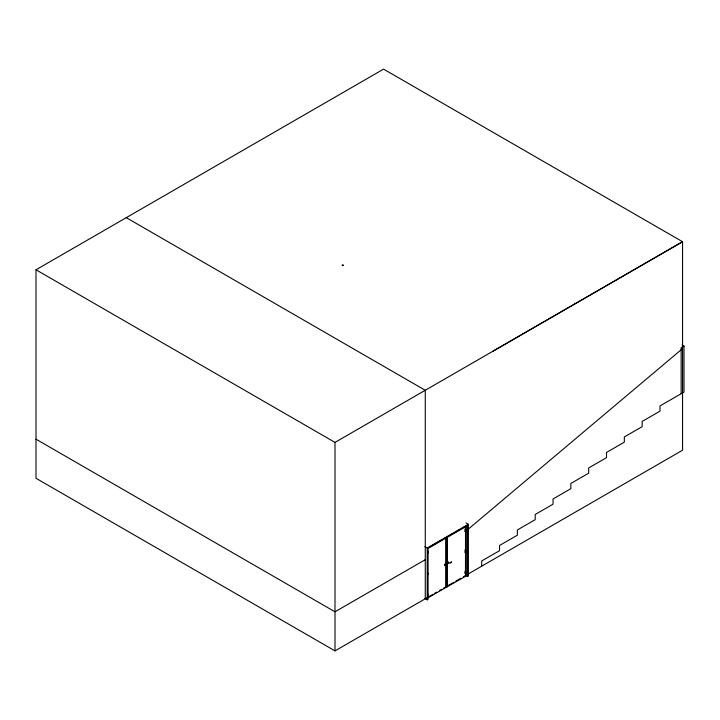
<?xml version="1.0" encoding="UTF-8"?>
<svg xmlns="http://www.w3.org/2000/svg" width="720" height="720" viewBox="0 0 720 720"><rect width="100%" height="100%" fill="white"/><g stroke="black" fill="none" stroke-linecap="round" stroke-linejoin="round"><path stroke-width="1.08" d="M446.94 586.998L446.976 536.958L446.94 586.845M448.848 563.418L448.893 562.824M444.69 564.624L445.158 564.795M447.957 562.734L448.506 562.86M448.542 562.617L448.119 562.968L448.38 562.428M427.554 553.806L427.887 551.232M427.905 574.578L427.5 571.959L427.662 574.434M427.635 595.413L427.5 592.821L427.662 595.188M465.651 531.963L465.624 529.263L465.12 529.11L465.651 529.407M465.786 552.627L465.624 550.125L465.12 549.972L465.57 550.053M447.867 562.869L448.407 562.545M448.704 562.779L448.065 562.23M427.662 553.464L427.68 551.331M445.032 565.002L445.311 564.066L444.6 565.029M448.371 562.968L447.786 563.166M467.28 529.983L682.56 348.588M465.822 529.38L465.822 529.839M432.927 594.351L334.998 650.889L36 478.278L36 269.784L383.58 69.129L682.56 241.722L682.569 450.216L467.379 574.461M492.975 351.189L682.56 241.731L334.998 442.395L36 269.784M481.698 566.19L481.698 560.988L499.527 550.701L499.527 545.49L517.356 535.194L517.356 529.983L535.185 519.687L535.185 514.476L553.023 504.18L553.023 498.969L570.852 488.673L570.852 483.462L588.681 473.166L588.681 467.955L606.51 457.659L606.51 452.448L624.339 442.152L624.339 436.941L642.168 426.645L642.168 421.434L659.997 411.138L659.997 405.927L684 392.076L684 346.086L681.156 347.724L681.156 393.723M424.899 546.66L427.239 548.01L468.315 524.295L468.315 576.099L467.541 576.549L466.29 575.829L427.554 598.041M429.381 547.11L442.395 539.64M444.213 538.542L446.103 537.498L446.103 587.475M447.867 536.472L452.502 533.799M454.365 532.728L459.954 529.461M461.781 528.444L464.589 526.788M465.462 529.173L465.345 531.63M465.624 531.54L465.12 531.504L465.651 531.72M425.268 559.683L334.998 611.802L36 439.182M465.462 550.035L465.345 552.492M465.237 549.909L465.237 552.294M465.606 573.498L465.507 571.068M465.462 570.897L465.345 573.363M465.624 573.273L465.12 573.228L465.624 573.381M434.844 593.244L436.761 592.137M439.632 590.481L441.54 589.374M443.457 588.267L445.374 587.169M447.282 586.062L453.987 582.192M455.895 581.085L460.683 578.322M463.554 576.666L465.462 575.559M424.899 598.473L427.239 599.823L428.013 599.373L428.013 548.46L467.541 525.636L467.541 576.549M450.099 562.644L451.584 561.852L450.081 563.301M448.425 562.167L447.867 563.139M444.879 564.921L445.113 564.318L444.978 564.93M445.365 564.075C443.151 564.345 446.103 566.046 445.239 564.003M682.101 344.988L684 346.086M126.279 217.665L425.268 390.285L425.277 598.77M465.975 522.945L468.315 524.295M465.12 552.366L465.624 552.519M448.578 562.176L448.425 563.193L447.723 562.941M466.29 526.014L466.29 575.829M465.516 526.248L465.489 576.288M465.237 529.038L465.12 531.504M465.237 570.771L465.12 573.228M446.103 537.498L446.103 587.331M427.527 548.181L427.527 598.203M427.239 548.01L427.239 599.823M334.998 442.395L334.998 650.889M342.189 265.176L343.44 265.266L342.189 265.176"/></g></svg>
